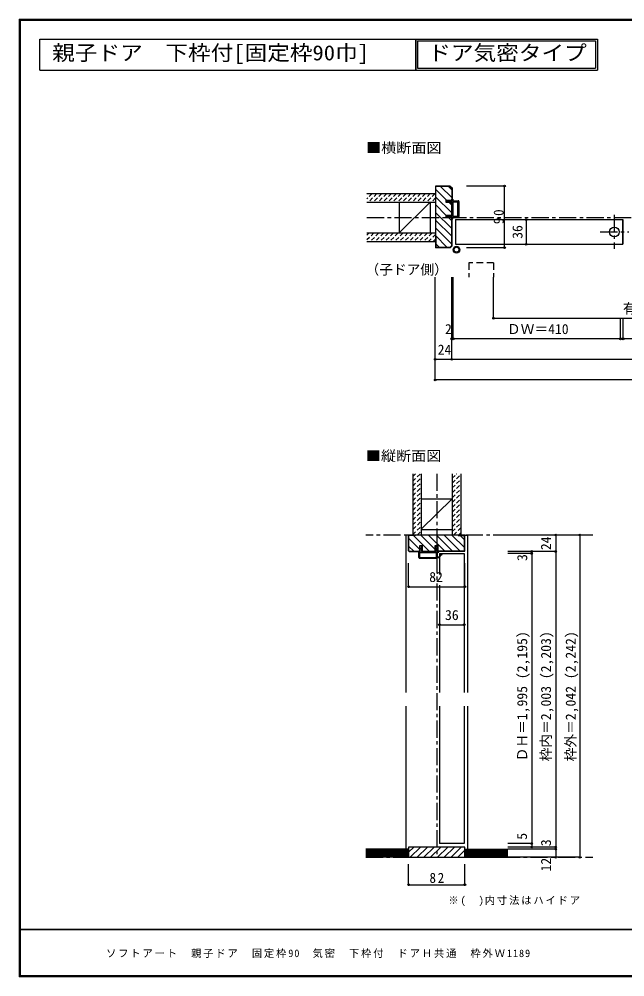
# Model space of a CAD drawing. Units: millimetres at full size, sheet at 1:5; details may follow other scales. Extents: x -973 to 977, y -718 to 696.
# Drawn here: x -973 to -91, y -701 to 696 of the extents above; entities that cross this region are included whole.
import ezdxf
from ezdxf.enums import TextEntityAlignment as Align

# ---------------------------------------------------------------- set-up
doc = ezdxf.new("R2010")
doc.units = ezdxf.units.MM
doc.header["$LTSCALE"] = 5
doc.header["$PDMODE"] = 32
doc.header["$PDSIZE"] = 2.5
for name, pattern in [('CHAIN1', [8, 5, -1, 1, -1]), ('DASHED1', [1.8, 1.2, -0.6]), ('DASHED2', [3, 2, -1])]:
    doc.linetypes.add(name, pattern=pattern)
for name, color, linetype in [('0-0_補助線', 7, 'Continuous'), ('0-1_通り芯', 4, 'CHAIN1'), ('0-3_仕上げ', 2, 'Continuous'), ('0-4_枠', 3, 'Continuous'), ('0-6_扉', 6, 'Continuous'), ('0-A_文字', 3, 'Continuous'), ('0-B_寸法', 7, 'Continuous'), ('0-C_ハッチ', 4, 'DASHED1'), ('F-1_枠', 6, 'Continuous'), ('F-A_文字', 7, 'Continuous')]:
    doc.layers.add(name, color=color, linetype=linetype)
doc.styles.add('ＭＳ ゴシック', font='')
doc.styles.get('ＭＳ ゴシック').set_extended_font_data('MS Gothic')

# ---------------------------------------------------------------- blocks, each defined once
blk = doc.blocks.new('2')
at = {"layer": '0-0_補助線'}
for p, q in [((-9.846, -9.622), (-9.846, 15.078)), ((-8.846, 16.078), (0.354, 16.078)), ((-8.846, 15.878), (0.637, 15.878)), ((-8.446, 14.378), (-8.446, -8.922)), ((-8.146, 14.678), (-1.546, 14.678)), ((-1.246, 14.378), (-1.246, -8.922)), ((0.154, 11.653), (2.154, 11.653)), ((0.154, 11.653), (0.154, -8.497)), ((2.154, 10.953), (2.154, 11.653)), ((3.154, 11.653), (2.512, 10.83)), ((3.154, 11.653), (6.154, 11.653)), ((4.154, 13.753), (4.154, 13.053)), ((5.154, 13.053), (4.512, 13.876)), ((7.154, 13.053), (5.154, 13.053)), ((6.154, 10.953), (6.154, 11.653)), ((7.558, 12.258), (6.516, 10.835)), ((-1.48, -10.622), (-8.846, -10.622)), ((-1.546, -9.222), (-8.146, -9.222)), ((-1.189, -10.85), (-0.732, -12.694)), ((0.354, -12.922), (-0.441, -12.922)), ((0.154, -8.497), (2.154, -8.497)), ((4.154, -9.897), (0.154, -9.897)), ((0.154, -9.897), (0.154, -10.622)), ((0.154, -10.622), (0.645, -12.548)), ((2.154, -7.797), (2.154, -8.497)), ((3.154, -8.497), (2.512, -7.674)), ((3.154, -8.497), (6.154, -8.497)), ((4.154, -10.597), (4.154, -9.897)), ((5.154, -9.897), (4.512, -10.72)), ((7.154, -9.897), (5.154, -9.897)), ((6.154, -7.797), (6.154, -8.497)), ((7.558, -9.101), (6.516, -7.679))]:
    blk.add_line(p, q, dxfattribs=at)
for points in [[(-9.646, 15.078), (-9.646, -9.622), (-9.846, -9.622)], [(4.154, 13.053), (0.154, 13.053), (0.649, 15.723)]]:
    blk.add_lwpolyline(points, dxfattribs=at)
for centre, radius, start, end in [((-8.846, 15.078), 1, 90, 180), ((-8.846, 15.078), 0.8, 90, 180), ((-8.146, 14.378), 0.3, 90, 180), ((-1.546, 14.378), 0.3, 0, 90), ((0.354, 15.778), 0.3, 349.49875, 90), ((2.354, 10.953), 0.2, 180, 322.03043), ((4.354, 13.753), 0.2, 37.96957, 180), ((6.354, 10.953), 0.2, 180, 323.78053), ((7.154, 12.553), 0.5, 323.78053, 90), ((-8.846, -9.622), 1, 180, 270), ((-2.846, -10.72), 6, 179.06153, 259.29815), ((-8.146, -8.922), 0.3, 180, 270), ((-2.846, -10.72), 5.3, 178.93757, 259.29815), ((-1.546, -8.922), 0.3, 270, 0), ((-1.48, -10.922), 0.3, 13.9282, 90), ((-0.441, -12.622), 0.3, 193.9282, 270), ((0.354, -12.622), 0.3, 270, 14.29438), ((2.354, -7.797), 0.2, 37.96957, 180), ((4.354, -10.597), 0.2, 180, 322.03043), ((6.354, -7.797), 0.2, 36.21947, 180), ((7.154, -9.397), 0.5, 270, 36.21947), ((-3.896, -16.272), 0.35, 259.29815, 79.29815)]:
    blk.add_arc(centre, radius, start, end, dxfattribs=at)
blk.add_point((-3.896, -16.622), dxfattribs=at)
blk = doc.blocks.new('01')
at = {"layer": '0-0_補助線'}
for p, q in [((-14.5, 0.346), (-14.5, -0.449)), ((-14.3, 0.346), (-14.3, -0.449)), ((-12.045, -0.049), (-14.178, 0.444)), ((-12, 0.146), (-14.133, 0.639)), ((-11.475, 5.146), (-12.298, 4.504)), ((-12.175, 4.146), (-11.475, 4.146)), ((-12.045, -0.049), (-11.993, 0.145)), ((-11.475, 0.146), (-12, 0.146)), ((-11.475, 7.146), (-11.475, 5.146)), ((-11.475, 4.146), (-11.475, 0.146)), ((-10.68, 7.55), (-9.257, 6.508)), ((-9.375, 6.146), (-10.075, 6.146)), ((-10.075, 3.146), (-10.075, 6.146)), ((-10.075, 3.146), (-9.252, 2.504)), ((-9.375, 2.146), (-10.075, 2.146)), ((-10.075, 0.146), (-10.075, 2.146)), ((-10.075, 0.146), (10.075, 0.146)), ((10.075, 3.146), (9.252, 2.504)), ((10.68, 7.55), (9.257, 6.508)), ((9.375, 6.146), (10.075, 6.146)), ((9.375, 2.146), (10.075, 2.146)), ((10.075, 3.146), (10.075, 6.146)), ((10.075, 0.146), (10.075, 2.146)), ((11.475, 7.146), (11.475, 5.146)), ((11.475, 5.146), (12.298, 4.504)), ((12.175, 4.146), (11.475, 4.146)), ((11.475, 4.146), (11.475, 0.146)), ((11.475, 0.146), (12, 0.146)), ((12.045, -0.049), (11.993, 0.145)), ((12, 0.146), (14.133, 0.639)), ((12.045, -0.049), (14.178, 0.444)), ((14.3, 0.346), (14.3, -0.449)), ((14.5, 0.346), (14.5, -0.449)), ((-14.265, -0.741), (-12.235, -1.196)), ((-14.222, -0.546), (-12.191, -1.001)), ((-12, -1.488), (-12, -8.854)), ((-11.8, -1.488), (-11.8, -8.854)), ((-11, -9.654), (11, -9.654)), ((11, -9.854), (-11, -9.854)), ((-10.6, -1.554), (-10.6, -8.154)), ((-10.3, -1.254), (10.3, -1.254)), ((-10.3, -8.454), (10.3, -8.454)), ((10.6, -1.554), (10.6, -8.154)), ((11.8, -1.488), (11.8, -8.854)), ((12, -1.488), (12, -8.854)), ((14.222, -0.546), (12.191, -1.001)), ((14.265, -0.741), (12.235, -1.196))]:
    blk.add_line(p, q, dxfattribs=at)
for centre, radius, start, end in [((-14.2, 0.346), 0.3, 77.00048, 180), ((-14.2, 0.346), 0.1, 77.00048, 180), ((-12.175, 4.346), 0.2, 127.96957, 270), ((-10.975, 7.146), 0.5, 53.78053, 180), ((-9.375, 6.346), 0.2, 270, 53.78053), ((-9.375, 2.346), 0.2, 270, 52.03043), ((9.375, 6.346), 0.2, 126.21947, 270), ((9.375, 2.346), 0.2, 127.96957, 270), ((10.975, 7.146), 0.5, 0, 126.21947), ((12.175, 4.346), 0.2, 270, 52.03043), ((14.2, 0.346), 0.3, 0, 102.99952), ((14.2, 0.346), 0.1, 0, 102.99952), ((-14.2, -0.449), 0.3, 180, 257.3929), ((-14.2, -0.449), 0.1, 180, 257.3929), ((-12.3, -1.488), 0.3, 0, 76.0718), ((-12.3, -1.488), 0.5, 0, 76.0718), ((-11, -8.854), 1, 180, 270), ((-11, -8.854), 0.8, 180, 270), ((-10.3, -1.554), 0.3, 90, 180), ((-10.3, -8.154), 0.3, 180, 270), ((10.3, -1.554), 0.3, 0, 90), ((10.3, -8.154), 0.3, 270, 0), ((11, -8.854), 1, 270, 0), ((11, -8.854), 0.8, 270, 0), ((12.3, -1.488), 0.5, 103.9282, 180), ((12.3, -1.488), 0.3, 103.9282, 180), ((14.2, -0.449), 0.1, 282.6071, 0), ((14.2, -0.449), 0.3, 282.6071, 0)]:
    blk.add_arc(centre, radius, start, end, dxfattribs=at)

msp = doc.modelspace()

# ---------------------------------------------------------------- linework, layer by layer
at = {"layer": '0-0_補助線'}
for radius in [5, 3.5]:
    msp.add_circle((-335.883, 359.63), radius, dxfattribs=at)
at = {"layer": '0-1_通り芯'}
for p, q in [((-466.347, 406.5), (469.653, 406.5)), ((-364.643, 32.866), (-364.643, -526.5)), ((-137.286, -56.5), (-468, -56.5)), ((-468, -526.5), (-137.286, -526.5))]:
    msp.add_line(p, q, dxfattribs=at)
at = {"layer": '0-1_通り芯', "color": 7}
for p, q in [((-105.884, 410.296), (-105.884, 361.063)), ((-126.419, 385.5), (-84.633, 385.5))]:
    msp.add_line(p, q, dxfattribs=at)
at = {"layer": '0-1_通り芯', "color": 7, "linetype": 'Continuous'}
msp.add_circle((-105.884, 385.5), 7, dxfattribs=at)
at = {"layer": '0-3_仕上げ'}
for p, q in [((-466.347, 441.5), (-366.347, 441.5)), ((-466.347, 429), (-366.347, 429)), ((-466.347, 384), (-366.347, 384)), ((-466.347, 371.5), (-366.347, 371.5)), ((-399.643, 32.866), (-399.643, -56.5)), ((-387.143, 32.866), (-387.143, -56.5)), ((-342.143, 32.866), (-342.143, -56.5)), ((-329.643, 32.866), (-329.643, -56.5)), ((-405.643, -514.5), (-468, -514.5)), ((-405.643, -526.5), (-405.643, -514.5)), ((-323.643, -526.5), (-323.643, -514.5)), ((-323.643, -514.5), (-261.286, -514.5)), ((-405.643, -526.5), (-468, -526.5)), ((-323.643, -526.5), (-261.286, -526.5))]:
    msp.add_line(p, q, dxfattribs=at)
at = {"layer": '0-3_仕上げ', "color": 7}
for p, q in [((-374.347, 429), (-419.347, 384)), ((-387.143, -47.928), (-342.143, -3.5)), ((-405.643, -516), (-468, -516)), ((-323.643, -516), (-261.286, -516)), ((-405.643, -517.5), (-468, -517.5)), ((-405.643, -519), (-468, -519)), ((-405.643, -520.5), (-468, -520.5)), ((-405.643, -522), (-468, -522)), ((-405.643, -523.5), (-468, -523.5)), ((-405.643, -525), (-468, -525)), ((-323.643, -517.5), (-261.286, -517.5)), ((-323.643, -519), (-261.286, -519)), ((-323.643, -520.5), (-261.286, -520.5)), ((-323.643, -522), (-261.286, -522)), ((-323.643, -523.5), (-261.286, -523.5)), ((-323.643, -525), (-261.286, -525))]:
    msp.add_line(p, q, dxfattribs=at)
at = {"layer": '0-3_仕上げ', "color": 3}
for p, q in [((-419.347, 429), (-419.347, 384)), ((-374.347, 429), (-374.347, 384)), ((-387.143, -3.5), (-342.143, -3.5)), ((-387.143, -48.5), (-342.143, -48.5))]:
    msp.add_line(p, q, dxfattribs=at)
at = {"layer": '0-4_枠'}
for p, q in [((-345.383, 452), (-365.847, 452)), ((-365.847, 437.5), (-365.847, 452)), ((-345.383, 452), (-342.847, 449.464)), ((-345.175, 452.5), (-342.347, 449.672)), ((-342.847, 449.464), (-342.847, 432)), ((-342.347, 449.672), (-342.347, 432)), ((-365.847, 437.5), (-366.347, 437.5)), ((-350.847, 428.3), (-350.847, 432)), ((-350.847, 432), (-342.347, 432)), ((-350.847, 428.3), (-350.847, 432)), ((-350.847, 432), (-342.347, 432)), ((-342.347, 428.3), (-350.847, 428.3)), ((-342.347, 428.3), (-350.847, 428.3)), ((-342.847, 409.7), (-342.847, 428.3)), ((-342.847, 409.7), (-342.847, 428.3)), ((-342.347, 409.7), (-342.347, 428.3)), ((-342.347, 409.7), (-342.347, 428.3)), ((-350.847, 406), (-350.847, 409.7)), ((-342.347, 409.7), (-350.847, 409.7)), ((-350.847, 406), (-350.847, 409.7)), ((-342.347, 409.7), (-350.847, 409.7)), ((-342.347, 406), (-350.847, 406)), ((-342.347, 406), (-350.847, 406)), ((-342.847, 365.536), (-342.847, 406)), ((-342.347, 365.328), (-342.347, 406)), ((-365.847, 377.5), (-366.347, 377.5)), ((-365.847, 377.5), (-365.847, 363)), ((-342.847, 365.536), (-345.382, 363)), ((-345.382, 363), (-365.847, 363)), ((-323.643, -56.5), (-405.643, -56.5)), ((-405.143, -79.586), (-405.143, -57)), ((-395.643, -57), (-405.143, -57)), ((-395.643, -57), (-395.643, -56.5)), ((-333.643, -57), (-333.643, -56.5)), ((-333.643, -57), (-324.143, -57)), ((-324.143, -79.586), (-324.143, -57)), ((-404.729, -80), (-405.143, -79.586)), ((-404.936, -80.5), (-389.143, -80.5)), ((-404.729, -80), (-389.143, -80)), ((-389.143, -72), (-385.443, -72)), ((-389.143, -80.5), (-389.143, -72)), ((-385.443, -80.5), (-385.443, -72)), ((-385.443, -80), (-366.843, -80)), ((-385.443, -80.5), (-366.843, -80.5)), ((-366.843, -80.5), (-366.843, -72)), ((-324.557, -80), (-363.143, -80)), ((-324.35, -80.5), (-363.143, -80.5)), ((-324.557, -80), (-324.143, -79.586))]:
    msp.add_line(p, q, dxfattribs=at)
at = {"layer": '0-4_枠', "color": 4}
for p, q in [((-405.643, -56.5), (-409.643, -56.5)), ((-409.643, -56.5), (-409.643, -286)), ((-323.643, -56.5), (-319.643, -56.5)), ((-319.643, -56.5), (-319.643, -286)), ((-409.643, -306), (-409.643, -514.5)), ((-319.643, -306), (-319.643, -514.5))]:
    msp.add_line(p, q, dxfattribs=at)
at = {"layer": '0-4_枠'}
for points in [[(-345.175, 452.5), (-366.347, 452.5), (-366.347, 362.5)], [(-342.347, 365.328), (-345.175, 362.5), (-366.347, 362.5)], [(-404.936, -80.5), (-405.643, -79.793), (-405.643, -56.5)], [(-324.35, -80.5), (-323.643, -79.793), (-323.643, -56.5)], [(-366.843, -72), (-363.143, -72), (-363.143, -80.5)]]:
    msp.add_lwpolyline(points, dxfattribs=at)
msp.add_lwpolyline([(-405.643, -526.5), (-323.643, -526.5), (-323.643, -511.5), (-405.643, -511.5)], close=True, dxfattribs=at)
at = {"layer": '0-6_扉'}
for p, q in [((-337.347, 403.5), (-337.347, 367.5)), ((-337.347, 403.5), (-93.384, 403.5)), ((-93.384, 403.5), (-93.384, 367.5)), ((-360.643, -83.5), (-324.643, -83.5)), ((-360.643, -83.5), (-360.643, -114.19)), ((-324.643, -83.5), (-324.643, -286)), ((-360.643, -129.422), (-360.643, -286)), ((-360.643, -306), (-360.643, -506.5)), ((-324.643, -306), (-324.643, -506.5)), ((-324.643, -506.5), (-360.643, -506.5))]:
    msp.add_line(p, q, dxfattribs=at)
at = {"layer": '0-6_扉', "linetype": 'DASHED2'}
msp.add_line((-281.852, 340.381), (-281.852, 319.657), dxfattribs=at)
at = {"layer": '0-6_扉'}
msp.add_lwpolyline([(-337.347, 367.5), (-93.384, 367.5), (-93.384, 403.5)], dxfattribs=at)
at = {"layer": '0-6_扉', "linetype": 'DASHED2'}
msp.add_lwpolyline([(-281.852, 340.381), (-317.852, 340.381), (-317.852, 319.657)], dxfattribs=at)
at = {"layer": '0-A_文字'}
for p, q in [((-943.333, 621.667), (-943.333, 666.667)), ((-943.333, 666.667), (-395.173, 666.667)), ((-395.173, 621.667), (-395.173, 666.667)), ((-395.173, 666.667), (-395.173, 621.667)), ((-392.673, 664.167), (-133.068, 664.167)), ((-392.673, 664.167), (-392.673, 624.167)), ((-133.068, 664.167), (-133.068, 624.167)), ((-943.333, 621.667), (-395.173, 621.667)), ((-395.173, 621.667), (-130.568, 621.667)), ((-392.673, 624.167), (-133.068, 624.167))]:
    msp.add_line(p, q, dxfattribs=at)
for points in [[(-395.173, 666.667), (-395.173, 621.667), (-395.173, 666.667)], [(-395.173, 666.667), (-130.568, 666.667), (-130.568, 621.667)]]:
    msp.add_lwpolyline(points, dxfattribs=at)
at = {"layer": '0-B_寸法', "color": 4}
for p, q in [((-265.889, 452.5), (-321.115, 452.5)), ((-265.889, 362.5), (-265.889, 452.5)), ((-234.337, 403.5), (-234.337, 367.5)), ((-265.889, 362.5), (-321.115, 362.5)), ((-366.847, 169.657), (-366.847, 319.657)), ((-342.847, 199.657), (-342.847, 319.657)), ((-340.847, 229.657), (-340.847, 319.657)), ((-281.852, 259.657), (-281.852, 319.657)), ((-281.852, 259.657), (282.158, 259.657)), ((-96.884, 229.657), (-96.884, 259.657)), ((-92.884, 229.657), (-92.884, 259.657)), ((342.153, 229.657), (-342.847, 229.657)), ((366.153, 199.657), (-366.847, 199.657)), ((366.153, 169.657), (-366.847, 169.657)), ((-156.286, -56.5), (-261.286, -56.5)), ((-191.286, -56.5), (-191.286, -526.5)), ((-156.286, -56.5), (-156.286, -526.5)), ((-191.286, -80.5), (-261.286, -80.5)), ((-226.286, -83.5), (-261.286, -83.5)), ((-226.286, -80.5), (-226.286, -511.5)), ((-405.643, -131.922), (-405.643, -97.4)), ((-323.643, -131.922), (-323.643, -97.4)), ((-405.643, -131.922), (-323.643, -131.922)), ((-360.643, -187.382), (-324.643, -187.382)), ((-226.286, -506.5), (-261.286, -506.5)), ((-191.286, -511.5), (-261.286, -511.5)), ((-191.286, -514.5), (-261.286, -514.5)), ((-156.286, -526.5), (-261.286, -526.5)), ((-405.643, -566.5), (-405.643, -536.5)), ((-323.643, -566.5), (-323.643, -536.5)), ((-405.643, -566.5), (-323.643, -566.5))]:
    msp.add_line(p, q, dxfattribs=at)
at = {"layer": '0-B_寸法'}
for p in [(-265.889, 452.5), (-234.337, 403.5), (-265.889, 362.5), (-234.337, 367.5), (-281.852, 259.657), (-342.847, 229.657), (-340.847, 229.657), (-96.884, 229.657), (-92.884, 229.657), (-366.847, 199.657), (-342.847, 199.657), (-366.847, 169.657), (-191.286, -56.5), (-156.286, -56.5), (-226.286, -80.5), (-226.286, -83.5), (-191.286, -80.5), (-405.643, -131.922), (-323.643, -131.922), (-360.643, -187.382), (-324.643, -187.382), (-226.286, -506.5), (-226.286, -511.5), (-191.286, -511.5), (-191.286, -514.5), (-191.286, -526.5), (-156.286, -526.5), (-405.643, -566.5), (-323.643, -566.5)]:
    msp.add_point(p, dxfattribs=at)
at = {"layer": '0-C_ハッチ', "linetype": 'Continuous'}
for p, q in [((-365.847, 447.47), (-350.376, 432)), ((-359.063, 452), (-342.847, 435.784)), ((-347.749, 452), (-342.847, 447.098)), ((-366.347, 436.657), (-342.847, 413.157)), ((-366.347, 425.342), (-350.704, 409.7)), ((-346.676, 428.3), (-342.847, 424.47)), ((-346.676, 428.3), (-342.847, 424.47)), ((-366.347, 414.029), (-342.847, 390.529)), ((-347.004, 406), (-342.847, 401.843)), ((-347.004, 406), (-342.847, 401.843)), ((-366.347, 402.716), (-342.847, 379.216)), ((-366.347, 391.402), (-342.847, 367.902)), ((-366.347, 380.088), (-349.259, 363)), ((-365.847, 368.275), (-360.572, 363)), ((-405.143, -61.784), (-389.143, -77.784)), ((-398.613, -57), (-375.613, -80)), ((-387.8, -56.5), (-366.843, -77.457)), ((-376.485, -56.5), (-352.986, -80)), ((-365.172, -56.5), (-341.672, -80)), ((-353.858, -56.5), (-330.358, -80)), ((-342.545, -56.5), (-324.143, -74.902)), ((-330.731, -57), (-324.143, -63.588)), ((-405.143, -73.098), (-398.241, -80)), ((-405.643, -518.992), (-398.151, -511.5)), ((-403.251, -526.5), (-388.251, -511.5)), ((-393.352, -526.5), (-378.352, -511.5)), ((-383.452, -526.5), (-368.452, -511.5)), ((-373.553, -526.5), (-358.553, -511.5)), ((-363.653, -526.5), (-348.653, -511.5)), ((-353.754, -526.5), (-338.754, -511.5)), ((-343.854, -526.5), (-328.854, -511.5)), ((-333.955, -526.5), (-323.643, -516.188)), ((-324.055, -526.5), (-323.643, -526.088))]:
    msp.add_line(p, q, dxfattribs=at)
at = {"layer": '0-C_ハッチ'}
for p, q in [((-458.878, 441.5), (-466.347, 434.031)), ((-465.949, 441.5), (-466.347, 441.102)), ((-451.807, 441.5), (-464.307, 429)), ((-444.736, 441.5), (-457.236, 429)), ((-437.665, 441.5), (-450.165, 429)), ((-430.594, 441.5), (-443.094, 429)), ((-423.523, 441.5), (-436.023, 429)), ((-416.452, 441.5), (-428.952, 429)), ((-409.381, 441.5), (-421.881, 429)), ((-402.31, 441.5), (-414.81, 429)), ((-395.239, 441.5), (-407.739, 429)), ((-388.168, 441.5), (-400.668, 429)), ((-381.096, 441.5), (-393.596, 429)), ((-374.025, 441.5), (-386.525, 429)), ((-366.954, 441.5), (-379.454, 429)), ((-366.347, 435.036), (-372.383, 429)), ((-456.17, 384), (-466.347, 373.823)), ((-463.241, 384), (-466.347, 380.894)), ((-449.099, 384), (-461.599, 371.5)), ((-442.028, 384), (-454.528, 371.5)), ((-434.957, 384), (-447.457, 371.5)), ((-427.886, 384), (-440.386, 371.5)), ((-420.815, 384), (-433.315, 371.5)), ((-413.744, 384), (-426.244, 371.5)), ((-406.673, 384), (-419.173, 371.5)), ((-399.601, 384), (-412.101, 371.5)), ((-392.53, 384), (-405.03, 371.5)), ((-385.459, 384), (-397.959, 371.5)), ((-378.388, 384), (-390.888, 371.5)), ((-371.317, 384), (-383.817, 371.5)), ((-366.347, 381.899), (-376.746, 371.5)), ((-366.347, 374.828), (-369.675, 371.5)), ((-399.643, 28.96), (-395.737, 32.866)), ((-399.643, 21.889), (-388.666, 32.866)), ((-342.143, 26.252), (-335.529, 32.866)), ((-342.143, 19.181), (-329.643, 31.681)), ((-399.643, 14.818), (-387.143, 27.318)), ((-399.643, 7.747), (-387.143, 20.247)), ((-342.143, 12.11), (-329.643, 24.61)), ((-342.143, 5.039), (-329.643, 17.539)), ((-399.643, 0.676), (-387.143, 13.176)), ((-399.643, -6.395), (-387.143, 6.105)), ((-342.143, -2.032), (-329.643, 10.468)), ((-342.143, -9.103), (-329.643, 3.397)), ((-399.643, -13.466), (-387.143, -0.966)), ((-399.643, -20.537), (-387.143, -8.037)), ((-342.143, -16.174), (-329.643, -3.674)), ((-342.143, -23.246), (-329.643, -10.746)), ((-399.643, -27.608), (-387.143, -15.108)), ((-399.643, -34.68), (-387.143, -22.18)), ((-342.143, -30.317), (-329.643, -17.817)), ((-342.143, -37.388), (-329.643, -24.888)), ((-399.643, -41.751), (-387.143, -29.251)), ((-399.321, -48.5), (-387.143, -36.322)), ((-342.143, -44.459), (-329.643, -31.959)), ((-342.143, -51.53), (-329.643, -39.03)), ((-399.643, -55.893), (-387.143, -43.393)), ((-393.179, -56.5), (-387.143, -50.464)), ((-340.042, -56.5), (-329.643, -46.101)), ((-332.971, -56.5), (-329.643, -53.172))]:
    msp.add_line(p, q, dxfattribs=at)
at = {"layer": 'F-1_枠'}
for p, q in [((-973.347, 695.833), (-973.347, -700.833)), ((-973.347, 695.833), (976.653, 695.833)), ((-973.347, 695), (976.653, 695)), ((-973.347, 694.167), (976.653, 694.167)), ((-972.514, 695.833), (-972.514, -700.833)), ((-971.68, 695.833), (-971.68, -700.833)), ((976.653, -631.667), (-973.347, -631.667)), ((976.653, -632.5), (-973.347, -632.5)), ((976.653, -699.167), (-973.347, -699.167)), ((976.653, -700), (-973.347, -700)), ((976.653, -700.833), (-973.347, -700.833))]:
    msp.add_line(p, q, dxfattribs=at)

# ---------------------------------------------------------------- block references
at = {"layer": '0-0_補助線', "rotation": 90}
for name, p in [('01', (-342.201, 419)), ('2', (-374.565, -80.654))]:
    msp.add_blockref(name, p, dxfattribs=at)

# ---------------------------------------------------------------- texts
at = {"layer": '0-A_文字', "style": 'ＭＳ ゴシック', "width": 1.1}
for s, p in [('親子ドア\u3000下枠付[固定枠90巾]', (-925.208, 629.167)), ('ドア気密タイプ', (-377.048, 629.167))]:
    msp.add_text(s, height=21.99, dxfattribs=at).set_placement(p, align=Align.BOTTOM_LEFT)
at = {"layer": '0-A_文字', "color": 7, "style": 'ＭＳ ゴシック', "width": 1.1}
for s, p in [('■横断面図', (-467.709, 496.5)), ('■縦断面図', (-468, 47.256))]:
    msp.add_text(s, height=14.66, dxfattribs=at).set_placement(p, align=Align.BOTTOM_LEFT)
at = {"layer": '0-A_文字', "color": 7, "style": 'ＭＳ ゴシック'}
msp.add_text('（子ドア側）', height=14.66, dxfattribs=at).set_placement((-468.5, 319), align=Align.BOTTOM_LEFT)
at = {"layer": '0-A_文字', "color": 7, "insert": (-347.713, -597.695), "char_height": 11, "attachment_point": 7, "style": 'ＭＳ ゴシック'}
msp.add_mtext('\\T1.18;※(\u3000)内寸法はハイドア', dxfattribs=at)
at = {"layer": '0-B_寸法', "style": 'ＭＳ ゴシック'}
for s, p in [('36', (-235.337, 375.5)), ('24', (-193.786, -78.5)), ('3', (-228.449, -94.385)), ('ＤＨ＝1,995 (2,195)', (-228.466, -386.5)), ('枠内＝2,003 (2,203)', (-193.786, -386.5)), ('枠外＝2,042 (2,242)', (-157.771, -386.5)), ('5', (-228.786, -500.875)), ('3', (-193.786, -510.25)), ('12', (-193.786, -547.125))]:
    msp.add_text(s, height=14.66, rotation=90, dxfattribs=at).set_placement(p, align=Align.BOTTOM_LEFT)
for s, p in [('有効開口寸法＝1,021', (-93.347, 262.157)), ('2', (-352.669, 232.157)), ('ＤＷ＝410', (-262.365, 232.157)), ('24', (-363.347, 202.157)), ('82', (-375.643, -129.422)), ('36', (-352.643, -184.882))]:
    msp.add_text(s, height=14.66, dxfattribs=at).set_placement(p, align=Align.BOTTOM_LEFT)
at = {"layer": '0-B_寸法', "insert": (-266.889, 396.875), "char_height": 14.66, "attachment_point": 7, "rotation": 90, "style": 'ＭＳ ゴシック'}
msp.add_mtext('\\T1.27;\\W0.95;90', dxfattribs=at)
at = {"layer": '0-B_寸法', "insert": (-375.268, -564), "char_height": 14.66, "attachment_point": 7, "style": 'ＭＳ ゴシック'}
msp.add_mtext('\\T1.27;\\W0.95;82', dxfattribs=at)
at = {"layer": 'F-A_文字', "insert": (-846.68, -673.333), "char_height": 11, "attachment_point": 7, "style": 'ＭＳ ゴシック'}
msp.add_mtext('\\T1.18;ソフトアート\u3000親子ドア\u3000固定枠90\u3000気密\u3000下枠付\u3000ドアＨ共通\u3000枠外Ｗ1189', dxfattribs=at)

doc.saveas('drawing.dxf')
